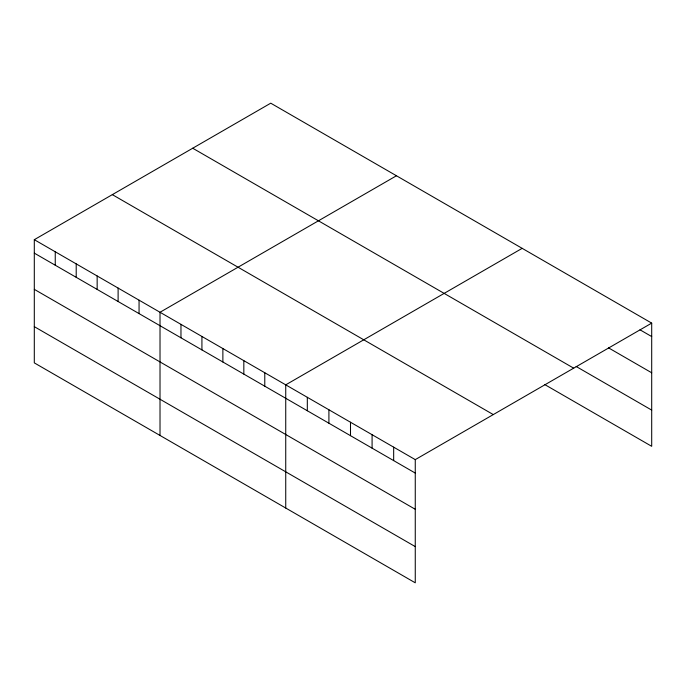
<?xml version="1.0" encoding="UTF-8"?>
<svg xmlns="http://www.w3.org/2000/svg" width="686" height="686" viewBox="0 0 686 686"><rect width="100%" height="100%" fill="white"/><g stroke="black" fill="none" stroke-linecap="round" stroke-linejoin="round"><path stroke-width="1.03" d="M34.3 239.688L415.262 459.629L415.262 582.817L34.3 362.877L34.3 239.688L270.738 103.183L651.7 323.123L651.7 446.312L544.658 384.512M396.457 175.762L160.018 312.267L160.018 435.456M522.175 248.341L285.736 384.846L285.736 508.043M415.262 459.629L651.7 323.123M640.004 329.812L651.7 336.56M608.525 347.853L651.7 372.781M576.146 366.47L651.7 410.099M192.715 148.227L573.676 368.168M112.324 194.635L493.285 414.584M34.3 253.125L415.262 473.074M34.3 289.346L415.262 509.286M34.3 326.656L415.262 546.605M393.67 447.169L393.67 460.606M372.086 434.701L372.086 448.147M350.495 422.242L350.495 435.679M328.911 409.774L328.911 423.219M307.319 397.314L307.319 410.751M264.779 372.755L264.779 386.192M243.83 360.656L243.83 374.093M222.873 348.557L222.873 362.002M201.924 336.466L201.924 349.903M180.967 324.367L180.967 337.804M139.061 300.168L139.061 313.613M118.112 288.077L118.112 301.514M97.155 275.978L97.155 289.415M76.206 263.878L76.206 277.315M55.249 251.779L55.249 265.225"/></g></svg>
